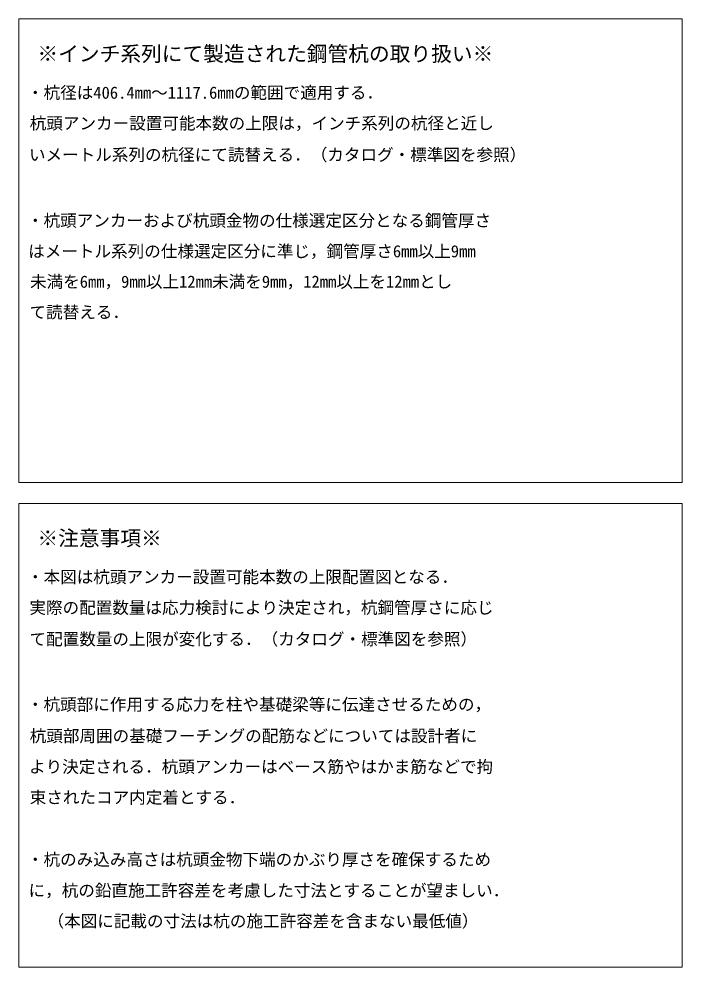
# Model space of a CAD drawing. Units: millimetres, scale not verified. Extents: x -20553 to 20553, y -9578 to 9578.
# Drawn here: x 17353 to 20553, y 318 to 4898 of the extents above; entities that cross this region are included whole.
import ezdxf
from ezdxf.enums import TextEntityAlignment as Align

# ---------------------------------------------------------------- set-up
doc = ezdxf.new("R2010")
doc.units = ezdxf.units.MM
doc.header["$LTSCALE"] = 20
doc.layers.add('0-4_09_SUNPO', color=7, linetype='Continuous', lineweight=18)
doc.layers.add('0-7_10_WAKU', color=4, linetype='Continuous', lineweight=18)
doc.styles.add('ＭＳ ゴシック', font='')
doc.styles.get('ＭＳ ゴシック').set_extended_font_data('MS Gothic')

msp = doc.modelspace()

# ---------------------------------------------------------------- linework, layer by layer
at = {"layer": '0-7_10_WAKU'}
for p, q in [((17353.02, 4897.67), (17353.02, 2657.67)), ((20553.02, 4897.67), (17353.02, 4897.67)), ((17353.02, 2557.67), (17353.02, 317.67)), ((20553.02, 2557.67), (17353.02, 2557.67))]:
    msp.add_line(p, q, dxfattribs=at)
for points in [[(20553.02, 4897.67), (20553.02, 2657.67), (17353.02, 2657.67)], [(20553.02, 2557.67), (20553.02, 317.67), (17353.02, 317.67)]]:
    msp.add_lwpolyline(points, dxfattribs=at)

# ---------------------------------------------------------------- texts
at = {"layer": '0-4_09_SUNPO', "style": 'ＭＳ ゴシック'}
for s, height, p in [('※インチ系列にて製造された鋼管杭の取り扱い※', 73.31, (17442.11, 4671.04)), ('・杭径は406.4mm～1117.6mmの範囲で適用する．', 58.65, (17391.66, 4494.79)), ('杭頭アンカー設置可能本数の上限は，インチ系列の杭径と近し', 58.65, (17404.84, 4346.91)), ('いメートル系列の杭径にて読替える．（カタログ・標準図を参照）', 58.65, (17401.21, 4194.94)), ('・杭頭アンカーおよび杭頭金物の仕様選定区分となる鋼管厚さ', 58.65, (17391.66, 3877.01)), ('はメートル系列の仕様選定区分に準じ，鋼管厚さ6mm以上9mm', 58.65, (17397.57, 3728.68)), ('未満を6mm，9mm以上12mm未満を9mm，12mm以上を12mmとし', 58.65, (17406.21, 3581.71)), ('て読替える．', 58.65, (17403.93, 3434.29)), ('※注意事項※', 73.31, (17442.11, 2331.04)), ('・本図は杭頭アンカー設置可能本数の上限配置図となる．', 58.65, (17391.66, 2155.24)), ('実際の配置数量は応力検討により決定され，杭鋼管厚さに応じ', 58.65, (17403.48, 2006.91)), ('て配置数量の上限が変化する．（カタログ・標準図を参照）', 58.65, (17403.93, 1854.94)), ('・杭頭部に作用する応力を柱や基礎梁等に伝達させるための，', 58.65, (17391.66, 1539.29)), ('杭頭部周囲の基礎フーチングの配筋などについては設計者に', 58.65, (17404.84, 1387.32)), ('より決定される．杭頭アンカーはベース筋やはかま筋などで拘', 58.65, (17401.66, 1238.53)), ('束されたコア内定着とする．', 58.65, (17404.84, 1090.2)), ('・杭のみ込み高さは杭頭金物下端のかぶり厚さを確保するため', 58.65, (17391.66, 790.35)), ('に，杭の鉛直施工許容差を考慮した寸法とすることが望ましい．', 58.65, (17399.39, 640.65)), ('\u3000（本図に記載の寸法は杭の施工許容差を含まない最低値）', 58.65, (17410.75, 492.78))]:
    msp.add_text(s, height=height, dxfattribs=at).set_placement(p, align=Align.BOTTOM_LEFT)

doc.saveas('drawing.dxf')
